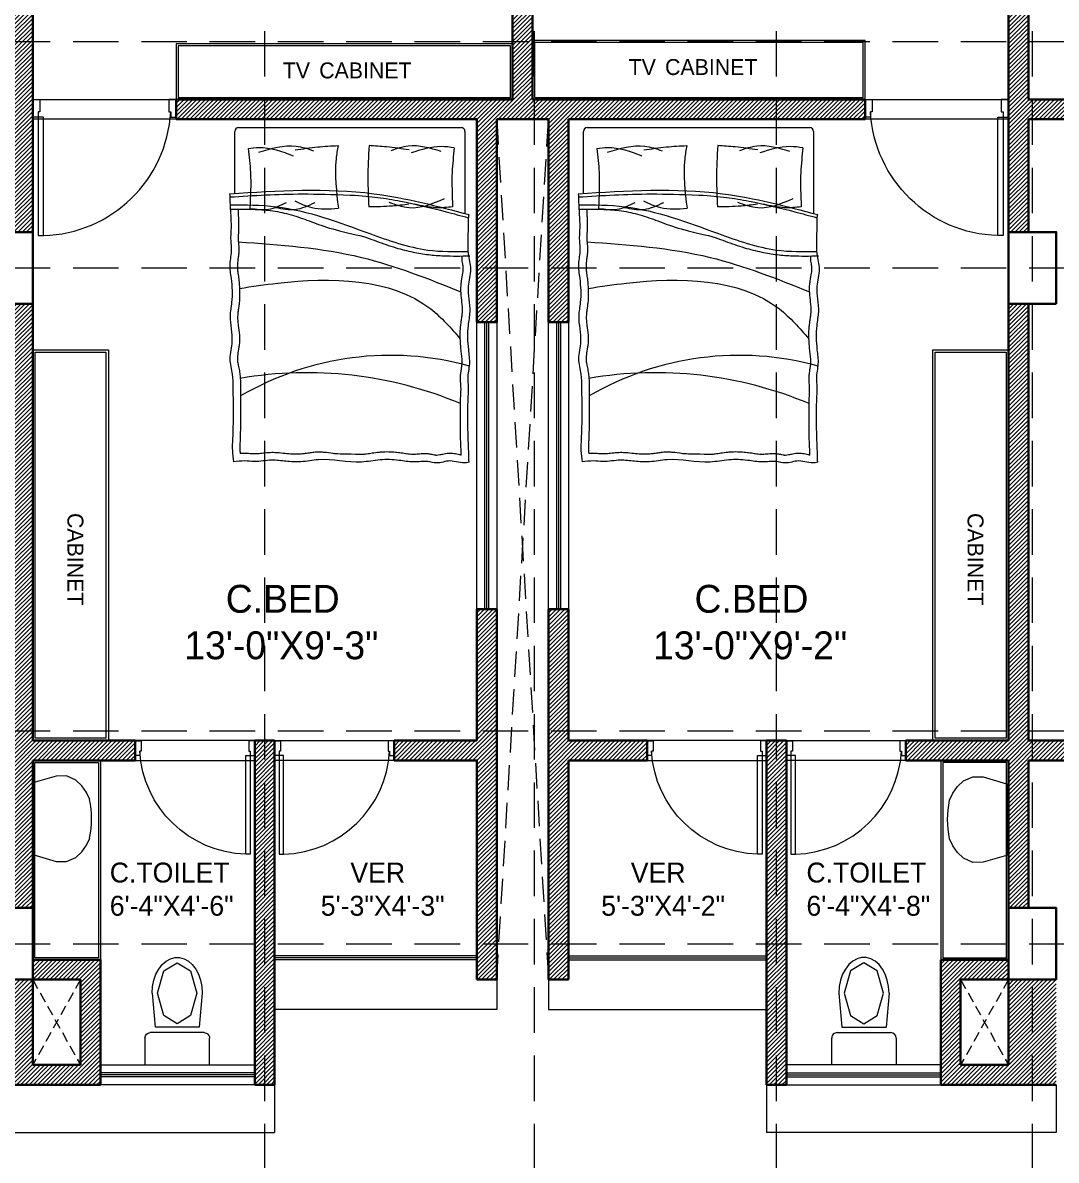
# Model space of a CAD drawing. Header units: inches. Extents: x 23587 to 406221, y -226199 to -75910.
# Drawn here: x 390392 to 390651.5, y -212069.7 to -211784.1 of the extents above; entities that cross this region are included whole.
import ezdxf

# ---------------------------------------------------------------- set-up
doc = ezdxf.new("R2010")
doc.units = ezdxf.units.IN
doc.header["$LTSCALE"] = 25.4
doc.header["$MEASUREMENT"] = 0
doc.linetypes.add('DASHED', pattern=[0.75, 0.5, -0.25])
for name, color, linetype, lineweight in [('COLOUM', 1, 'Continuous', 40), ('FIXTURE', 8, 'Continuous', 13), ('Fresh air fan', 250, 'Continuous', 0), ('FUR', 24, 'Continuous', 13), ('sill', 252, 'Continuous', 13), ('wall', 7, 'Continuous', 30)]:
    doc.layers.add(name, color=color, linetype=linetype, lineweight=lineweight)
doc.layers.add('DOOR', color=42, linetype='Continuous')
doc.styles.add('2', font='ARIALN.TTF')
pattern_1 = [(45, (384967.2853, -207360.6892), (-0.530330086, 0.530330086), [])]
pattern_2 = [(45, (384971.2853, -207344.2327), (-0.530330086, 0.530330086), [])]

# ---------------------------------------------------------------- blocks, each defined once
blk = doc.blocks.new('VNBVN')
at = {"layer": 'DOOR', "color": 8, "lineweight": 5}
for points in [[(24894.12, -74768.93), (24892.62, -74768.93), (24892.62, -74801.93), (24894.12, -74801.93)], [(24855.62, -74801.93), (24855.62, -74806.93), (24857.62, -74806.93), (24857.62, -74803.43), (24857.12, -74803.43), (24857.12, -74801.93)], [(24895.62, -74801.93), (24895.62, -74806.93), (24893.62, -74806.93), (24893.62, -74803.43), (24894.12, -74803.43), (24894.12, -74801.93)]]:
    blk.add_lwpolyline(points, close=True, dxfattribs=at)
blk.add_arc((24893.65, -74805.51), 36.59, 91.6166, 176.7465, dxfattribs=at)
blk = doc.blocks.new('COM')
at = {"layer": 'FIXTURE', "linetype": 'Continuous'}
for p, q in [((-9.65, 29.96), (8.35, 29.96)), ((-9.65, 22.46), (-9.65, 29.96)), ((8.35, 29.96), (8.35, 22.46)), ((6.85, 20.96), (-8.15, 20.96)), ((-7.65, 9.96), (-6.81, 19.46)), ((5.52, 19.46), (-6.81, 19.46)), ((6.35, 9.96), (5.52, 19.46)), ((-4.37, 16.17), (-6.15, 9.96)), ((-0.65, 18.46), (-4.37, 16.17)), ((3.08, 16.17), (-0.65, 18.46)), ((4.85, 9.96), (3.08, 16.17)), ((-7.65, 9.96), (-7.53, 8.12)), ((-6.15, 9.96), (-4.37, 3.75)), ((3.08, 3.75), (4.85, 9.96)), ((6.23, 8.12), (6.35, 9.96)), ((-7.53, 8.12), (-7.17, 6.34)), ((5.88, 6.34), (6.23, 8.12)), ((-7.17, 6.34), (-6.6, 4.69)), ((-6.6, 4.69), (-5.82, 3.22)), ((-5.82, 3.22), (-4.86, 1.98)), ((-4.37, 3.75), (-0.65, 1.46)), ((-0.65, 1.46), (3.08, 3.75)), ((3.57, 1.98), (4.53, 3.22)), ((4.53, 3.22), (5.31, 4.69)), ((5.31, 4.69), (5.88, 6.34)), ((-4.86, 1.98), (-3.77, 1.01)), ((-3.77, 1.01), (-2.56, 0.34)), ((-2.56, 0.34), (-1.29, 0)), ((-1.29, 0), (0, 0)), ((0, 0), (1.27, 0.34)), ((1.27, 0.34), (2.47, 1.01)), ((2.47, 1.01), (3.57, 1.98))]:
    blk.add_line(p, q, dxfattribs=at)
for centre, start, end in [((-8.15, 22.46), 180, 270), ((6.85, 22.46), 270, 0)]:
    blk.add_arc(centre, 1.5, start, end, dxfattribs=at)
blk = doc.blocks.new('BVBVC')
at = {"layer": 'FIXTURE'}
for p, q in [((33098.14, 895.01), (33096.64, 893.61)), ((33100.48, 896.08), (33098.14, 895.01)), ((33103.06, 896.03), (33100.48, 896.08)), ((33108.95, 894.33), (33103.06, 896.03)), ((33108.95, 876.33), (33108.95, 894.33)), ((33095.47, 891.94), (33094.65, 890.17)), ((33096.64, 893.61), (33095.47, 891.94)), ((33094.65, 880.48), (33095.47, 878.72)), ((33095.47, 878.72), (33096.64, 877.04)), ((33096.64, 877.04), (33098.14, 875.64)), ((33098.14, 875.64), (33100.48, 874.58)), ((33100.48, 874.58), (33103.06, 874.63)), ((33103.06, 874.63), (33108.95, 876.33))]:
    blk.add_line(p, q, dxfattribs=at)
blk.add_arc((33119.15, 885.33), 24.97, 168.8173, 191.1827, dxfattribs=at)
blk = doc.blocks.new('FGHFDHF')
at = {"layer": 'FUR', "color": 253, "lineweight": 5}
for p, q in [((955.15, -4492.06), (955.15, -4476.39)), ((956.1, -4475.44), (989.1, -4475.44)), ((987.2, -4475.44), (1011.99, -4475.44)), ((1012.94, -4476.39), (1012.94, -4497.01))]:
    blk.add_line(p, q, dxfattribs=at)
for centre, radius, start, end in [((956.1, -4476.39), 0.95, 90, 180), ((1011.99, -4476.39), 0.95, 0, 90), ((994.26, -4607.39), 74.77, 74.6283, 120.2537), ((973.25, -4636.83), 99.85, 67.2872, 99.6496)]:
    blk.add_arc(centre, radius, start, end, dxfattribs=at)
for points in [[(958.53, -4480.71), (961.17, -4480.43), (969.81, -4482.53)], [(961.2, -4481.62), (970.54, -4480.09), (974.91, -4481.26)], [(970.3, -4481.05), (975.97, -4480.29), (981.07, -4479.96)], [(981.07, -4479.96), (980.59, -4483.29), (981.15, -4495.69)], [(988.86, -4479.96), (988.56, -4488.07), (988.78, -4495.33)], [(998.92, -4481.05), (993.25, -4480.29), (988.86, -4479.96)], [(1006.96, -4481.41), (998.68, -4480.09), (994.31, -4481.26)], [(1010.26, -4480.5), (1006.99, -4480.22), (999.41, -4481.79)], [(1010.26, -4480.5), (1009.72, -4486.67), (1009.84, -4495.35)], [(958.53, -4480.71), (959.07, -4486.67), (958.95, -4495.71)], [(953.85, -4492.06), (990.03, -4492.03), (1013.99, -4497.29)], [(953.85, -4492.06), (954.05, -4496.42), (954.2, -4500.53), (954.12, -4503.97), (954.27, -4506.04), (953.9, -4509.69), (954.2, -4513.28), (954.35, -4519.34), (953.96, -4522.76), (954.42, -4529.17), (953.91, -4533.48), (954.51, -4537.37), (954.68, -4540.71), (954.64, -4552.34), (954.53, -4556.51), (954.79, -4559.39)], [(953.97, -4494.8), (965.52, -4495.31), (989.03, -4502.05), (1003.61, -4506.17), (1013.8, -4506.55)], [(958.95, -4495.71), (963.65, -4495.92), (968.1, -4494.25)], [(965.42, -4495.48), (970.32, -4495.97), (975.3, -4494.23)], [(970.21, -4493.84), (974.47, -4495.51), (981.15, -4495.69)], [(998.82, -4494.7), (994.74, -4495.15), (988.78, -4495.33)], [(1007.7, -4493.36), (998.9, -4495.61), (993.92, -4494.23)], [(1009.84, -4495.35), (1005.57, -4495.56), (1000.34, -4494.66)], [(1013.96, -4559.4), (1013.82, -4555.04), (1013.72, -4543.93), (1013.83, -4540.48), (1013.71, -4538.41), (1014.12, -4534.77), (1013.87, -4531.17), (1013.79, -4525.11), (1014.22, -4521.7), (1013.85, -4515.29), (1014.4, -4510.98), (1013.85, -4507.09), (1013.72, -4503.75), (1013.82, -4499.11), (1013.84, -4498.08), (1013.99, -4497.29)], [(956.04, -4504.12), (986.93, -4508.02), (1011.93, -4516.66)], [(956.33, -4515.81), (965.94, -4514.49), (1004.34, -4520.97), (1011.76, -4528.47)], [(1013.96, -4559.4), (1013.3, -4559.58), (1009.2, -4559.13), (1005.75, -4559.63), (1003.6, -4559.28), (1000.03, -4559.39), (996.36, -4558.98), (991.63, -4558.86), (986.96, -4559.41), (976.16, -4558.83), (971.74, -4559.33), (967.98, -4559.2), (964.41, -4558.94), (960.05, -4559.27), (957.67, -4559.14), (954.79, -4559.39)]]:
    blk.add_spline(points, degree=3, dxfattribs=at)
for points, knots in [([(953.87, -4492.86), (956.91, -4492.68), (959.92, -4492.49), (968.91, -4492.07), (974.87, -4491.96), (987.19, -4492.51), (989.11, -4492.71), (992.94, -4493.22), (994.85, -4493.54), (1000.58, -4494.65), (1004.38, -4495.58), (1010.05, -4497.06), (1011.91, -4497.56), (1013.78, -4498.07)], [0, 0, 0, 0, 9.44479, 9.44479, 28.334371, 28.334371, 34.525324, 34.525324, 40.716276, 40.716276, 53.09818, 53.09818, 59.167455, 59.167455, 59.167455, 59.167455]), ([(954.02, -4495.95), (954.66, -4495.94), (955.22, -4495.93), (956.92, -4495.91), (958.04, -4495.91), (960.65, -4495.96), (962.12, -4496.04), (964.34, -4496.28), (965.11, -4496.39), (966.63, -4496.67), (967.39, -4496.84), (969.67, -4497.43), (971.19, -4497.91), (975.62, -4499.52), (978.55, -4500.82), (987.59, -4502.73), (989.16, -4503.37), (992.33, -4504.56), (993.94, -4505.11), (996.99, -4506.02), (998.44, -4506.39), (1001.18, -4506.96), (1002.47, -4507.18), (1005.06, -4507.48), (1006.36, -4507.57), (1009.75, -4507.71), (1011.84, -4507.7), (1014.17, -4507.64)], [0, 0, 0, 0, 1.782034, 1.782034, 5.346101, 5.346101, 10.196119, 10.196119, 12.82454, 12.82454, 15.45296, 15.45296, 20.709801, 20.709801, 30.775139, 30.775139, 35.955445, 35.955445, 41.13575, 41.13575, 45.691005, 45.691005, 49.650261, 49.650261, 53.609516, 53.609516, 60.078988, 60.078988, 60.078988, 60.078988]), ([(955.96, -4495.92), (955.98, -4496.87), (955.99, -4497.06), (956.03, -4497.74), (956.06, -4498.24), (956.09, -4499.23), (956.1, -4499.71), (956.1, -4500.5), (956.09, -4500.81), (956.07, -4501.4), (956.05, -4501.69), (956.01, -4502.52), (955.99, -4503.04), (956.01, -4503.73), (956.02, -4503.93), (956.06, -4504.37), (956.08, -4504.6), (956.13, -4505.14), (956.16, -4505.44), (956.17, -4505.96), (956.17, -4506.16), (956.16, -4506.55), (956.15, -4506.74), (956.1, -4507.3), (956.06, -4507.64), (955.97, -4508.33), (955.92, -4508.65), (955.85, -4509.17), (955.83, -4509.37), (955.8, -4509.71), (955.79, -4509.86), (955.79, -4510.33), (955.81, -4510.68), (955.87, -4511.46), (955.93, -4511.9), (956.05, -4512.84), (956.12, -4513.34), (956.23, -4514.35), (956.27, -4514.86), (956.37, -4516.4), (956.39, -4517.43), (956.31, -4518.85), (956.28, -4519.22), (956.19, -4519.96), (956.15, -4520.31), (956.04, -4521.04), (955.99, -4521.41), (955.91, -4522.04), (955.89, -4522.3), (955.86, -4522.75), (955.86, -4522.94), (955.86, -4523.35), (955.87, -4523.55), (955.91, -4524.19), (955.96, -4524.64), (956.12, -4525.86), (956.23, -4526.66), (956.32, -4527.88), (956.33, -4528.26), (956.33, -4528.85), (956.33, -4529.06), (956.29, -4529.7), (956.24, -4530.11), (956.08, -4531.22), (955.95, -4531.87), (955.84, -4532.7), (955.82, -4532.94), (955.81, -4533.34), (955.81, -4533.5), (955.83, -4533.84), (955.84, -4534.02), (955.92, -4534.58), (955.99, -4534.99), (956.17, -4535.87), (956.27, -4536.35), (956.39, -4537.08), (956.42, -4537.31), (956.47, -4537.76), (956.49, -4537.99), (956.54, -4538.65), (956.55, -4539.08), (956.57, -4539.89), (956.58, -4540.27), (956.58, -4541.38), (956.59, -4542.12), (956.59, -4543.62), (956.58, -4544.38), (956.54, -4552.56), (956.52, -4552.97), (956.48, -4553.77), (956.46, -4554.16), (956.42, -4554.97), (956.41, -4555.38), (956.41, -4556.17), (956.43, -4556.56), (956.46, -4557.06), (956.47, -4557.17), (956.47, -4557.28)], [4.978875, 4.978875, 4.978875, 4.978875, 5.579958, 5.579958, 7.128971, 7.128971, 8.556084, 8.556084, 9.447278, 9.447278, 10.338472, 10.338472, 12.12086, 12.12086, 12.894639, 12.894639, 13.668418, 13.668418, 14.503571, 14.503571, 15.001558, 15.001558, 15.499545, 15.499545, 16.495519, 16.495519, 17.564655, 17.564655, 18.292536, 18.292536, 18.900849, 18.900849, 20.192298, 20.192298, 21.675724, 21.675724, 23.192838, 23.192838, 24.709952, 24.709952, 27.744179, 27.744179, 28.804202, 28.804202, 29.864225, 29.864225, 31.092823, 31.092823, 32.047926, 32.047926, 32.815273, 32.815273, 33.58262, 33.58262, 35.117314, 35.117314, 37.547779, 37.547779, 38.580626, 38.580626, 39.140234, 39.140234, 40.25945, 40.25945, 42.367848, 42.367848, 43.307358, 43.307358, 44.028218, 44.028218, 44.749078, 44.749078, 46.190798, 46.190798, 47.632517, 47.632517, 48.262773, 48.262773, 48.893028, 48.893028, 50.153538, 50.153538, 51.319075, 51.319075, 53.650149, 53.650149, 55.981222, 55.981222, 57.240447, 57.240447, 58.499671, 58.499671, 59.872408, 59.872408, 61.240897, 61.240897, 61.619663, 61.619663, 61.619663, 61.619663]), ([(1012.01, -4557.66), (1012.01, -4557.64), (1012.01, -4557.62), (1011.99, -4556.94), (1011.97, -4556.29), (1011.92, -4555.16), (1011.9, -4554.68), (1011.85, -4553.69), (1011.83, -4553.19), (1011.81, -4552.2), (1011.8, -4544.72), (1011.82, -4543.93), (1011.83, -4543.62), (1011.86, -4543.03), (1011.88, -4542.75), (1011.93, -4541.91), (1011.95, -4541.39), (1011.94, -4540.7), (1011.94, -4540.51), (1011.9, -4540.07), (1011.88, -4539.83), (1011.84, -4539.29), (1011.82, -4538.99), (1011.81, -4538.47), (1011.81, -4538.27), (1011.83, -4537.88), (1011.84, -4537.69), (1011.89, -4537.14), (1011.94, -4536.79), (1012.04, -4536.11), (1012.1, -4535.78), (1012.17, -4535.27), (1012.19, -4535.07), (1012.22, -4534.73), (1012.23, -4534.58), (1012.25, -4534.1), (1012.23, -4533.76), (1012.17, -4532.98), (1012.12, -4532.54), (1012.01, -4531.6), (1011.95, -4531.09), (1011.85, -4530.08), (1011.82, -4529.57), (1011.74, -4528.03), (1011.73, -4527), (1011.83, -4525.58), (1011.87, -4525.21), (1011.96, -4524.48), (1012.01, -4524.13), (1012.12, -4523.4), (1012.18, -4523.02), (1012.26, -4522.4), (1012.29, -4522.14), (1012.32, -4521.68), (1012.33, -4521.49), (1012.33, -4521.09), (1012.32, -4520.88), (1012.29, -4520.25), (1012.24, -4519.8), (1012.1, -4518.58), (1012, -4517.77), (1011.93, -4516.55), (1011.92, -4516.18), (1011.93, -4515.58), (1011.93, -4515.37), (1011.98, -4514.73), (1012.03, -4514.32), (1012.21, -4513.22), (1012.34, -4512.56), (1012.46, -4511.73), (1012.48, -4511.49), (1012.5, -4511.1), (1012.51, -4510.94), (1012.49, -4510.6), (1012.48, -4510.42), (1012.41, -4509.86), (1012.34, -4509.45), (1012.23, -4508.86), (1012.23, -4508.66), (1012.2, -4507.68)], [1.890882, 1.890882, 1.890882, 1.890882, 1.960247, 1.960247, 4.030945, 4.030945, 5.579958, 5.579958, 7.128971, 7.128971, 8.556084, 8.556084, 9.447278, 9.447278, 10.338472, 10.338472, 12.12086, 12.12086, 12.894639, 12.894639, 13.668418, 13.668418, 14.503571, 14.503571, 15.001558, 15.001558, 15.499545, 15.499545, 16.495519, 16.495519, 17.564655, 17.564655, 18.292536, 18.292536, 18.900849, 18.900849, 20.192298, 20.192298, 21.675724, 21.675724, 23.192838, 23.192838, 24.709952, 24.709952, 27.744179, 27.744179, 28.804202, 28.804202, 29.864225, 29.864225, 31.092823, 31.092823, 32.047926, 32.047926, 32.815273, 32.815273, 33.58262, 33.58262, 35.117314, 35.117314, 37.547779, 37.547779, 38.580626, 38.580626, 39.140234, 39.140234, 40.25945, 40.25945, 42.367848, 42.367848, 43.307358, 43.307358, 44.028218, 44.028218, 44.749078, 44.749078, 46.190798, 46.190798, 46.680276, 46.680276, 46.680276, 46.680276]), ([(1012.01, -4557.66), (1011.95, -4557.65), (1011.88, -4557.63), (1011.46, -4557.55), (1011.06, -4557.45), (1010.37, -4557.33), (1010.13, -4557.29), (1009.7, -4557.25), (1009.53, -4557.23), (1009.2, -4557.23), (1009.04, -4557.23), (1008.74, -4557.25), (1008.59, -4557.26), (1008.18, -4557.31), (1007.92, -4557.36), (1007.27, -4557.49), (1006.92, -4557.57), (1006.32, -4557.69), (1006.07, -4557.73), (1005.84, -4557.73), (1005.79, -4557.73), (1005.67, -4557.72), (1005.6, -4557.72), (1005.38, -4557.68), (1005.2, -4557.65), (1004.81, -4557.57), (1004.62, -4557.53), (1004.27, -4557.46), (1004.12, -4557.43), (1003.82, -4557.39), (1003.67, -4557.37), (1003.39, -4557.35), (1003.25, -4557.34), (1002.84, -4557.33), (1002.58, -4557.33), (1001.77, -4557.37), (1001.27, -4557.42), (1000.58, -4557.47), (1000.37, -4557.48), (1000.04, -4557.49), (999.92, -4557.49), (999.67, -4557.49), (999.55, -4557.48), (999.16, -4557.45), (998.89, -4557.43), (998.2, -4557.34), (997.76, -4557.27), (996.84, -4557.13), (996.34, -4557.06), (995.35, -4556.95), (994.86, -4556.92), (993.68, -4556.87), (993, -4556.87), (992.02, -4556.92), (991.72, -4556.94), (990.81, -4557.04), (990.22, -4557.13), (989.17, -4557.29), (988.7, -4557.36), (987.89, -4557.46), (987.55, -4557.49), (987, -4557.52), (986.79, -4557.52), (986.34, -4557.5), (986.11, -4557.49), (980.9, -4557.42), (980.4, -4557.35), (979.1, -4557.16), (978.28, -4557.03), (977.06, -4556.94), (976.71, -4556.92), (976.12, -4556.92), (975.89, -4556.93), (975.45, -4556.95), (975.23, -4556.97), (974.59, -4557.04), (974.18, -4557.09), (973.36, -4557.21), (972.95, -4557.27), (972.29, -4557.36), (972.04, -4557.39), (971.57, -4557.44), (971.37, -4557.45), (970.93, -4557.46), (970.72, -4557.47), (970.05, -4557.46), (969.6, -4557.44), (968.54, -4557.36), (967.93, -4557.29), (966.63, -4557.15), (965.95, -4557.08), (964.98, -4557.04), (964.73, -4557.04), (964.16, -4557.04), (963.86, -4557.06), (963.29, -4557.1), (963.01, -4557.13), (962.2, -4557.21), (961.7, -4557.28), (960.99, -4557.34), (960.76, -4557.35), (960.39, -4557.37), (960.25, -4557.37), (959.94, -4557.37), (959.76, -4557.36), (959.38, -4557.34), (959.18, -4557.32), (958.71, -4557.29), (958.44, -4557.27), (957.88, -4557.24), (957.6, -4557.24), (957.05, -4557.25), (956.78, -4557.26), (956.5, -4557.28), (956.49, -4557.28), (956.47, -4557.28)], [2.468295, 2.468295, 2.468295, 2.468295, 2.72176, 2.72176, 3.951616, 3.951616, 4.554057, 4.554057, 4.947685, 4.947685, 5.279448, 5.279448, 5.611211, 5.611211, 6.274736, 6.274736, 7.407159, 7.407159, 8.539581, 8.539581, 8.895906, 8.895906, 9.25223, 9.25223, 9.96488, 9.96488, 10.540138, 10.540138, 10.926568, 10.926568, 11.265437, 11.265437, 11.604305, 11.604305, 12.282043, 12.282043, 13.80513, 13.80513, 14.589285, 14.589285, 15.07888, 15.07888, 15.568475, 15.568475, 16.547664, 16.547664, 17.979548, 17.979548, 19.423334, 19.423334, 20.86712, 20.86712, 22.816137, 22.816137, 23.668334, 23.668334, 25.42301, 25.42301, 26.987851, 26.987851, 28.246059, 28.246059, 29.092679, 29.092679, 29.9393, 29.9393, 31.632541, 31.632541, 34.096495, 34.096495, 35.066902, 35.066902, 35.672463, 35.672463, 36.278023, 36.278023, 37.489145, 37.489145, 38.810083, 38.810083, 39.709316, 39.709316, 40.493116, 40.493116, 41.276917, 41.276917, 42.844517, 42.844517, 44.859637, 44.859637, 46.874757, 46.874757, 47.587839, 47.587839, 48.406198, 48.406198, 49.224558, 49.224558, 50.861277, 50.861277, 51.682262, 51.682262, 52.22872, 52.22872, 52.899541, 52.899541, 53.570363, 53.570363, 54.377246, 54.377246, 55.115182, 55.115182, 55.853119, 55.853119, 55.895222, 55.895222, 55.895222, 55.895222])]:
    blk.add_open_spline(points, degree=3, knots=knots, dxfattribs=at)
blk = doc.blocks.new('SHDFGH')
at = {"layer": 'Fresh air fan', "color": 254, "linetype": 'DASHED', "lineweight": 9, "ltscale": 0.9}
for p, q in [((5481.43, -4745.58), (5481.43, -4028.63)), ((5549.18, -4745.58), (5549.18, -4028.63)), ((5609.93, -4745.58), (5609.93, -4028.63)), ((5674.18, -4745.58), (5674.18, -4028.63)), ((5107.56, -4428.17), (5987.06, -4428.17)), ((5107.56, -4484.98), (5987.06, -4484.98)), ((5107.56, -4601.17), (5987.06, -4601.17)), ((5107.56, -4654.67), (5987.06, -4654.67))]:
    blk.add_line(p, q, dxfattribs=at)

msp = doc.modelspace()

# ---------------------------------------------------------------- hatches: boundary and pattern name
at = {"layer": 'Fresh air fan', "lineweight": 5, "ltscale": 0.09}
h = msp.add_hatch(dxfattribs=at)
h.set_pattern_fill('ANSI31', color=254, scale=6)
h.set_pattern_definition(pattern_2)
h.paths.add_polyline_path([(390519.96, -211629.36), (390597.46, -211629.36), (390597.46, -211624.36), (390583.01, -211624.36), (390436.46, -211624.36), (390436.46, -211629.36), (390514.96, -211629.36), (390514.96, -211803.36), (390430.46, -211803.36), (390430.46, -211808.36), (390505.96, -211808.36), (390505.96, -211859.32), (390510.96, -211859.32), (390510.96, -211808.36), (390523.96, -211808.36), (390523.96, -211859.32), (390528.96, -211859.32), (390528.96, -211808.36), (390603.46, -211808.36), (390603.46, -211803.36), (390519.96, -211803.36)])
h = msp.add_hatch(dxfattribs=at)
h.set_pattern_fill('ANSI31', color=254, scale=6)
h.set_pattern_definition(pattern_2)
h.paths.add_polyline_path([(390394.46, -211768.36), (390389.46, -211768.36), (390389.46, -211803.36), (390312.6, -211803.36), (390310.96, -211803.36), (390310.96, -211808.36), (390389.46, -211808.36), (390389.46, -211836.67), (390394.46, -211836.67), (390394.46, -211832.36)])
h = msp.add_hatch(dxfattribs=at)
h.set_pattern_fill('ANSI31', color=254, scale=6)
h.set_pattern_definition(pattern_2)
h.paths.add_polyline_path([(390644.46, -211768.36), (390639.46, -211768.36), (390639.46, -211832.36), (390639.46, -211836.67), (390644.46, -211836.67)])
h = msp.add_hatch(dxfattribs=at)
h.set_pattern_fill('ANSI31', color=254, scale=6)
h.set_pattern_definition(pattern_2)
h.paths.add_polyline_path([(390644.46, -211803.36), (390729.96, -211803.36), (390729.96, -211808.36), (390644.46, -211808.36)])
h = msp.add_hatch(dxfattribs=at)
h.set_pattern_fill('ANSI31', color=254, scale=6)
h.set_pattern_definition(pattern_1)
h.paths.add_polyline_path([(390389.46, -211969.36), (390389.46, -212006.36), (390394.46, -212006.36), (390394.46, -211969.36), (390411.46, -211969.36), (390420.21, -211969.36), (390420.21, -211964.36), (390413.46, -211964.36), (390413.46, -211964.36), (390394.46, -211964.36), (390394.46, -211964.36), (390394.46, -211854.67), (390389.46, -211854.67), (390389.46, -211964.36), (390369.96, -211964.36), (390369.96, -211969.36)])
h = msp.add_hatch(dxfattribs=at)
h.set_pattern_fill('ANSI31', color=254, scale=6)
h.set_pattern_definition(pattern_1)
h.paths.add_polyline_path([(390644.46, -211866.23), (390644.46, -211854.67), (390639.46, -211854.67), (390639.46, -211964.36), (390620.46, -211964.36), (390613.71, -211964.36), (390613.71, -211969.36), (390639.46, -211969.36), (390639.46, -212006.36), (390644.46, -212006.36), (390644.46, -211969.36), (390671.35, -211969.36), (390671.35, -211964.36), (390644.46, -211964.36)])
h = msp.add_hatch(dxfattribs=at)
h.set_pattern_fill('ANSI31', color=254, scale=6)
h.set_pattern_definition(pattern_1)
h.paths.add_polyline_path([(390505.96, -211964.36), (390485.21, -211964.36), (390485.21, -211969.36), (390505.96, -211969.36), (390505.96, -212024.36), (390510.96, -212024.36), (390510.96, -211931.32), (390505.96, -211931.32)])
h = msp.add_hatch(dxfattribs=at)
h.set_pattern_fill('ANSI31', color=254, scale=6)
h.set_pattern_definition(pattern_1)
h.paths.add_polyline_path([(390523.96, -211969.36), (390523.96, -212024.36), (390528.96, -212024.36), (390528.96, -211969.36), (390548.71, -211969.36), (390548.71, -211964.36), (390528.96, -211964.36), (390528.96, -211931.32), (390523.96, -211931.32)])
h = msp.add_hatch(dxfattribs=at)
h.set_pattern_fill('ANSI31', color=254, scale=6)
h.set_pattern_definition(pattern_1)
h.paths.add_polyline_path([(390450.21, -212050.76), (390455.21, -212050.76), (390455.21, -211964.36), (390450.21, -211964.36)])
h = msp.add_hatch(dxfattribs=at)
h.set_pattern_fill('ANSI31', color=254, scale=6)
h.set_pattern_definition(pattern_1)
h.paths.add_polyline_path([(390583.71, -211964.36), (390578.71, -211964.36), (390578.71, -211968.11), (390578.71, -212050.76), (390583.71, -212050.76), (390583.71, -212045.76)])
h = msp.add_hatch(dxfattribs=at)
h.set_pattern_fill('ANSI31', color=254, scale=6)
h.set_pattern_definition([(45, (384971.2853, -207360.6892), (-0.530330086, 0.530330086), [])])
h.paths.add_polyline_path([(390411.46, -212019.36), (390394.46, -212019.36), (390394.46, -212024.36), (390406.46, -212024.36), (390406.46, -212045.76), (390394.46, -212045.76), (390394.46, -212024.36), (390388.46, -212024.36), (390388.46, -212050.76), (390411.46, -212050.76)])
h = msp.add_hatch(dxfattribs=at)
h.set_pattern_fill('ANSI31', color=254, scale=6)
h.set_pattern_definition(pattern_1)
h.paths.add_polyline_path([(390622.46, -212019.36), (390622.46, -212050.76), (390651.46, -212050.76), (390651.46, -212024.36), (390639.46, -212024.36), (390639.46, -212045.76), (390627.46, -212045.76), (390627.46, -212024.36), (390639.46, -212024.36), (390639.46, -212019.36)])

# ---------------------------------------------------------------- linework, layer by layer
at = {"layer": 'COLOUM', "lineweight": 30}
for points in [[(390394.46, -211854.67), (390382.46, -211854.67), (390382.46, -211836.67), (390394.46, -211836.67)], [(390651.46, -211854.67), (390639.46, -211854.67), (390639.46, -211836.67), (390651.46, -211836.67)], [(390394.46, -212024.36), (390382.46, -212024.36), (390382.46, -212006.36), (390394.46, -212006.36)], [(390651.46, -212024.36), (390639.46, -212024.36), (390639.46, -212006.36), (390651.46, -212006.36)]]:
    msp.add_lwpolyline(points, close=True, dxfattribs=at)
at = {"layer": 'Fresh air fan', "color": 5, "lineweight": 9, "ltscale": 0.09}
for p, q in [((390507.96, -211931.32), (390507.96, -211859.32)), ((390508.46, -211931.32), (390508.46, -211859.32)), ((390508.96, -211931.32), (390508.96, -211859.32)), ((390525.96, -211859.32), (390525.96, -211931.32)), ((390526.46, -211859.32), (390526.46, -211931.32)), ((390526.96, -211859.32), (390526.96, -211931.32)), ((390450.21, -212047.76), (390411.46, -212047.76)), ((390450.21, -212048.26), (390411.46, -212048.26)), ((390450.21, -212048.76), (390411.46, -212048.76)), ((390583.71, -212047.76), (390622.46, -212047.76)), ((390583.71, -212048.26), (390622.46, -212048.26)), ((390583.71, -212048.76), (390622.46, -212048.76))]:
    msp.add_line(p, q, dxfattribs=at)
at = {"layer": 'Fresh air fan', "color": 52, "lineweight": 5, "ltscale": 0.09}
for p, q in [((390505.96, -212018.36), (390455.21, -212018.36)), ((390505.96, -212018.86), (390455.21, -212018.86)), ((390505.96, -212019.36), (390455.21, -212019.36)), ((390528.96, -212018.36), (390578.71, -212018.36)), ((390528.96, -212018.86), (390578.71, -212018.86)), ((390528.96, -212019.36), (390578.71, -212019.36))]:
    msp.add_line(p, q, dxfattribs=at)
at = {"layer": 'Fresh air fan', "color": 250, "lineweight": 13, "ltscale": 0.09}
for p, q in [((390510.96, -212024.36), (390510.96, -212031.88)), ((390523.96, -212024.36), (390523.96, -212031.88)), ((390510.96, -212031.88), (390455.21, -212031.88)), ((390523.96, -212031.88), (390578.71, -212031.88))]:
    msp.add_line(p, q, dxfattribs=at)
at = {"layer": 'Fresh air fan', "color": 6, "lineweight": 13, "ltscale": 0.09}
for p, q in [((390455.21, -212050.76), (390455.21, -212062.76)), ((390578.71, -212050.76), (390578.71, -212062.76)), ((390651.46, -212050.76), (390651.46, -212062.76)), ((390382.46, -212062.76), (390455.21, -212062.76)), ((390651.46, -212062.76), (390578.71, -212062.76))]:
    msp.add_line(p, q, dxfattribs=at)
at = {"layer": 'Fresh air fan', "color": 30, "lineweight": 5, "ltscale": 0.09}
for points in [[(390430.46, -211803.36), (390514.96, -211803.36), (390514.96, -211789.42), (390430.46, -211789.42)], [(390519.96, -211803.36), (390603.46, -211803.36), (390603.46, -211788.58), (390519.96, -211788.58)], [(390520.46, -211802.86), (390602.96, -211802.86), (390602.96, -211789.08), (390520.46, -211789.08)], [(390430.96, -211802.86), (390514.46, -211802.86), (390514.46, -211789.92), (390430.96, -211789.92)], [(390413.46, -211964.36), (390394.46, -211964.36), (390394.46, -211866.23), (390413.46, -211866.23)], [(390639.46, -211964.36), (390620.46, -211964.36), (390620.46, -211866.23), (390639.46, -211866.23)], [(390412.86, -211963.76), (390395.06, -211963.76), (390395.06, -211866.83), (390412.86, -211866.83)], [(390638.86, -211963.76), (390621.06, -211963.76), (390621.06, -211866.83), (390638.86, -211866.83)]]:
    msp.add_lwpolyline(points, close=True, dxfattribs=at)
at = {"layer": 'Fresh air fan', "color": 250, "lineweight": 13, "ltscale": 0.09}
for points in [[(390394.46, -211803.36), (390430.46, -211803.36), (390430.46, -211808.36), (390394.46, -211808.36)], [(390603.46, -211803.36), (390639.46, -211803.36), (390639.46, -211808.36), (390603.46, -211808.36)], [(390505.96, -211859.32), (390510.96, -211859.32), (390510.96, -211931.32), (390505.96, -211931.32)], [(390523.96, -211859.32), (390528.96, -211859.32), (390528.96, -211931.32), (390523.96, -211931.32)]]:
    msp.add_lwpolyline(points, close=True, dxfattribs=at)
msp.add_lwpolyline([(390644.46, -211803.36), (390729.96, -211803.36), (390729.96, -211808.36), (390644.46, -211808.36)], dxfattribs=at)
at = {"layer": 'Fresh air fan', "color": 250, "lineweight": 9, "ltscale": 0.09}
for points in [[(390420.21, -211969.36), (390450.21, -211969.36), (390450.21, -211964.36), (390420.21, -211964.36)], [(390455.21, -211964.36), (390485.21, -211964.36), (390485.21, -211969.36), (390455.21, -211969.36)], [(390548.71, -211969.36), (390578.71, -211969.36), (390578.71, -211964.36), (390548.71, -211964.36)], [(390583.71, -211964.36), (390613.71, -211964.36), (390613.71, -211969.36), (390583.71, -211969.36)]]:
    msp.add_lwpolyline(points, close=True, dxfattribs=at)
at = {"layer": 'Fresh air fan', "color": 250, "lineweight": 5, "ltscale": 0.09}
for points in [[(390411.46, -212019.36), (390394.46, -212019.36), (390394.46, -211969.36), (390411.46, -211969.36)], [(390622.46, -212019.36), (390639.46, -212019.36), (390639.46, -211969.36), (390622.46, -211969.36)], [(390410.96, -212018.86), (390394.96, -212018.86), (390394.96, -211969.86), (390410.96, -211969.86)], [(390622.96, -212018.86), (390638.96, -212018.86), (390638.96, -211969.86), (390622.96, -211969.86)]]:
    msp.add_lwpolyline(points, close=True, dxfattribs=at)
for points in [[(390411.46, -212045.76), (390450.21, -212045.76), (390450.21, -212050.76), (390411.46, -212050.76)], [(390622.46, -212045.76), (390583.71, -212045.76), (390583.71, -212050.76), (390622.46, -212050.76)]]:
    msp.add_lwpolyline(points, dxfattribs=at)
at = {"layer": 'sill', "linetype": 'DASHED', "lineweight": 9, "ltscale": 0.5}
for p, q in [((390510.96, -211808.36), (390523.96, -212024.36)), ((390510.96, -212024.36), (390523.96, -211808.36))]:
    msp.add_line(p, q, dxfattribs=at)
at = {"layer": 'sill', "linetype": 'DASHED', "lineweight": 13, "ltscale": 0.2}
for p, q in [((390406.46, -212024.36), (390394.46, -212045.76)), ((390394.46, -212024.36), (390406.46, -212045.76)), ((390627.46, -212024.36), (390639.46, -212045.76)), ((390639.46, -212024.36), (390627.46, -212045.76))]:
    msp.add_line(p, q, dxfattribs=at)
at = {"layer": 'wall', "lineweight": 30}
for p, q in [((390514.96, -211629.36), (390514.96, -211803.36)), ((390519.96, -211629.36), (390519.96, -211803.36)), ((390394.46, -211768.36), (390394.46, -211832.36)), ((390639.46, -211768.36), (390639.46, -211832.36)), ((390644.46, -211768.36), (390644.46, -211803.36)), ((390430.46, -211803.36), (390514.96, -211803.36)), ((390430.46, -211803.36), (390430.46, -211808.36)), ((390519.96, -211803.36), (390603.46, -211803.36)), ((390603.46, -211803.36), (390603.46, -211808.36)), ((390729.96, -211803.36), (390644.46, -211803.36)), ((390430.46, -211808.36), (390505.96, -211808.36)), ((390505.96, -211808.36), (390505.96, -211859.32)), ((390510.96, -211808.36), (390523.96, -211808.36)), ((390510.96, -211808.36), (390510.96, -211859.32)), ((390523.96, -211808.36), (390523.96, -211859.32)), ((390528.96, -211808.36), (390528.96, -211859.32)), ((390528.96, -211808.36), (390603.46, -211808.36)), ((390644.46, -211808.36), (390729.96, -211808.36)), ((390644.46, -211808.36), (390644.46, -211836.67)), ((390394.46, -211832.36), (390394.46, -211836.67)), ((390639.46, -211832.36), (390639.46, -211836.67)), ((390394.46, -211854.67), (390394.46, -211964.36)), ((390639.46, -211854.67), (390639.46, -211964.36)), ((390644.46, -211854.67), (390644.46, -211964.36)), ((390505.96, -211859.32), (390510.96, -211859.32)), ((390523.96, -211859.32), (390528.96, -211859.32)), ((390505.96, -211931.32), (390510.96, -211931.32)), ((390505.96, -211931.32), (390505.96, -211964.36)), ((390510.96, -211931.32), (390510.96, -212024.36)), ((390523.96, -211931.32), (390523.96, -211969.36)), ((390523.96, -211931.32), (390528.96, -211931.32)), ((390528.96, -211931.32), (390528.96, -211964.36)), ((390420.21, -211964.36), (390394.46, -211964.36)), ((390420.21, -211964.36), (390420.21, -211969.36)), ((390450.21, -211964.36), (390450.21, -212050.76)), ((390455.21, -211964.36), (390450.21, -211964.36)), ((390455.21, -211964.36), (390455.21, -212050.76)), ((390505.96, -211964.36), (390485.21, -211964.36)), ((390485.21, -211964.36), (390485.21, -211969.36)), ((390528.96, -211964.36), (390548.71, -211964.36)), ((390548.71, -211964.36), (390548.71, -211969.36)), ((390578.71, -211964.36), (390578.71, -212050.76)), ((390578.71, -211964.36), (390583.71, -211964.36)), ((390583.71, -211964.36), (390583.71, -212050.76)), ((390613.71, -211964.36), (390613.71, -211969.36)), ((390613.71, -211964.36), (390639.46, -211964.36)), ((390644.46, -211964.36), (390671.35, -211964.36)), ((390394.46, -211969.36), (390394.46, -212019.36)), ((390420.21, -211969.36), (390394.46, -211969.36)), ((390505.96, -211969.36), (390485.21, -211969.36)), ((390505.96, -211969.36), (390505.96, -212024.36)), ((390523.96, -211969.36), (390523.96, -212024.36)), ((390528.96, -211969.36), (390548.71, -211969.36)), ((390528.96, -211969.36), (390528.96, -212024.36)), ((390613.71, -211969.36), (390639.46, -211969.36)), ((390639.46, -211969.36), (390639.46, -212006.36)), ((390644.46, -211969.36), (390644.46, -212006.36)), ((390644.46, -211969.36), (390671.35, -211969.36)), ((390411.46, -212019.36), (390394.46, -212019.36)), ((390411.46, -212019.36), (390411.46, -212050.76)), ((390622.46, -212019.36), (390622.46, -212050.76)), ((390622.46, -212019.36), (390639.46, -212019.36)), ((390394.46, -212024.36), (390394.46, -212045.76)), ((390406.46, -212024.36), (390394.46, -212024.36)), ((390406.46, -212024.36), (390406.46, -212045.76)), ((390505.96, -212024.36), (390510.96, -212024.36)), ((390528.96, -212024.36), (390523.96, -212024.36)), ((390627.46, -212024.36), (390627.46, -212045.76)), ((390627.46, -212024.36), (390639.46, -212024.36)), ((390639.46, -212024.36), (390639.46, -212045.76)), ((390406.46, -212045.76), (390394.46, -212045.76)), ((390627.46, -212045.76), (390639.46, -212045.76)), ((390411.46, -212050.76), (390382.46, -212050.76)), ((390450.21, -212050.76), (390455.21, -212050.76)), ((390583.71, -212050.76), (390578.71, -212050.76)), ((390622.46, -212050.76), (390651.46, -212050.76))]:
    msp.add_line(p, q, dxfattribs=at)

# ---------------------------------------------------------------- block references
at = {"layer": 'DOOR', "extrusion": (0, 0, -1), "rotation": 180}
for p, xscale, yscale, zscale in [((-412800.52, -279129.6), -0.9000000000010184, 0.9000000000010184, -0.9000000000010184), ((-368233.4, -279129.6), 0.9000000000010184, 0.9000000000010184, -0.9000000000010184), ((-371778.5, -268069.56), 0.75, 0.75, -0.75), ((-409126.93, -268069.56), -0.75, 0.75, -0.75), ((-371907, -268069.56), 0.75, 0.75, -0.75), ((-409255.43, -268069.56), -0.75, 0.75, -0.75)]:
    msp.add_blockref('VNBVN', p, dxfattribs=dict(at, xscale=xscale, yscale=yscale, zscale=zscale))
at = {"layer": 'FIXTURE', "rotation": 180}
msp.add_blockref('BVBVC', (423503.42, -211098.65), dxfattribs=at)
at = {"layer": 'FIXTURE', "xscale": -1, "rotation": 180}
msp.add_blockref('BVBVC', (357530.01, -211098.83), dxfattribs=at)
at = {"layer": 'FIXTURE', "yscale": 0.8999999999941793, "zscale": 0.8999999999941793}
for p, xscale, rotation in [((390431.33, -212018.8), -0.8999999999941793, 180.0000005502838), ((390602.59, -212018.8), 0.8999999999941793, 179.9999994497162)]:
    msp.add_blockref('COM', p, dxfattribs=dict(at, xscale=xscale, rotation=rotation))
at = {"layer": 'Fresh air fan', "color": 30, "lineweight": 5, "ltscale": 0.09}
msp.add_blockref('SHDFGH', (384971.29, -207360.69), dxfattribs=at)
at = {"layer": 'Fresh air fan', "color": 250, "lineweight": 25}
for p in [(389490.06, -207335.01), (389577.6, -207335.01)]:
    msp.add_blockref('FGHFDHF', p, dxfattribs=at)

# ---------------------------------------------------------------- texts
at = {"layer": 'Fresh air fan', "color": 250, "lineweight": 25, "ltscale": 0.09}
note = msp.add_mtext_dynamic_manual_height_columns('{\\fCentury Gothic|b0|i0|c0|p34;TV  }', width=8.6404, gutter_width=0.5, heights=[7.35, 0], dxfattribs=dict(at, insert=(390457.26, -211794.09), char_height=4, attachment_point=1, style='2'))
for column, words in zip(note.columns.linked_columns, ['{\\fCentury Gothic|b0|i0|c0|p34;CABINET}']):
    column.text = words
note = msp.add_mtext_dynamic_manual_height_columns('{\\fCentury Gothic|b0|i0|c0|p34;TV  }', width=8.6404, gutter_width=0.5, heights=[7.35, 0], dxfattribs=dict(at, insert=(390544.1, -211793.25), char_height=4, attachment_point=1, style='2'))
for column, words in zip(note.columns.linked_columns, ['{\\fCentury Gothic|b0|i0|c0|p34;CABINET}']):
    column.text = words
at = {"layer": 'Fresh air fan', "color": 250, "lineweight": 25, "ltscale": 0.09, "char_height": 4, "attachment_point": 1, "rotation": 270, "style": '2'}
for insert in [(390407.19, -211907.21), (390633.19, -211907.21)]:
    msp.add_mtext_dynamic_manual_height_columns('{\\fCentury Gothic|b0|i0|c0|p34;CABINET}', width=25.2481, gutter_width=0.5, heights=[7.35], dxfattribs=dict(at, insert=insert))
at = {"layer": 'Fresh air fan', "color": 250, "lineweight": 9, "ltscale": 0.09, "attachment_point": 1, "style": '2'}
for s, width, insert, char_height in [('{\\fCentury Gothic|b0|i0|c0|p34;         C.BED            \\P     13\'-0"X9\'-3"}', 68.2745, (390419.53, -211925.25), 7), ('{\\fCentury Gothic|b0|i0|c0|p34;         C.BED            \\P     13\'-0"X9\'-2"}', 68.2745, (390537.23, -211925.25), 7), ('{\\fCentury Gothic|b0|i0|c0|p34;       C.TOILET\\P       6\'-4"X4\'-6"}', 55.397, (390400.81, -211994.97), 5), ('{\\fCentury Gothic|b0|i0|c0|p34;           VER\\P       5\'-3"X4\'-3"}', 55.397, (390453.79, -211994.97), 5), ('{\\fCentury Gothic|b0|i0|c0|p34;           VER\\P       5\'-3"X4\'-2"}', 55.397, (390524.2, -211994.97), 5), ('{\\fCentury Gothic|b0|i0|c0|p34;       C.TOILET\\P       6\'-4"X4\'-8"}', 55.397, (390575.73, -211994.97), 5)]:
    msp.add_mtext_dynamic_manual_height_columns(s, width=width, gutter_width=0.5, heights=[0], dxfattribs=dict(at, insert=insert, char_height=char_height))

doc.saveas('drawing.dxf')
